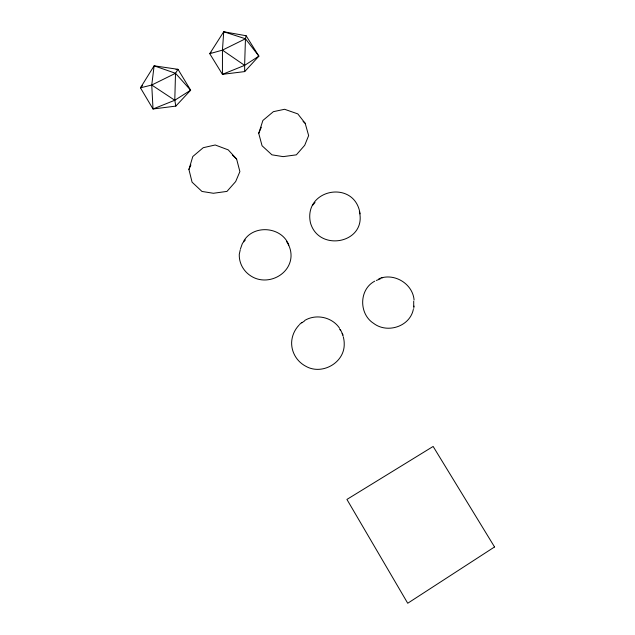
<?xml version="1.0" encoding="UTF-8"?>
<svg xmlns="http://www.w3.org/2000/svg" width="635" height="635" viewBox="0 0 635 635"><rect width="100%" height="100%" fill="white"/><g stroke="black" fill="none" stroke-linecap="round" stroke-linejoin="round"><path stroke-width="0.95" d="M246.126 35.743L245.459 38.775L222.448 50.133L222.44 74.343L244.705 71.588L258.897 56.142L246.126 35.743L223.726 31.75L209.74 53.681L222.44 74.343L244.618 65.373L258.897 56.142L245.459 38.775L223.726 31.75L222.448 50.133L244.618 65.373L244.705 71.588M175.832 106.101L174.784 100.259L175.514 73.295L178.006 69.318L154.122 65.818L140.454 87.828L153.019 108.99L175.832 106.101L190.651 90.21L178.006 69.318L176.046 69.564M244.618 65.373L245.459 38.775M413.71 306.57L413.718 301.165M174.784 100.259L151.749 85.026L154.122 65.818L175.514 73.295L190.651 90.21L174.784 100.259L153.019 108.99L151.749 85.026L175.514 73.295M413.702 308.364L414.068 306.094M240.276 249.738L239.276 254.278A25.9 24.813 4.5 0 0 252.841 277.122C268.653 285.536 290.393 274.503 291.044 256.127A25.9 24.813 4.5 0 0 286.441 241.371M188.92 169.466L192.802 156.52L203.24 147.693L215.217 144.986L228.235 149.876L236.609 159.004L239.887 171.593L235.68 181.554L226.965 191.397L213.384 193.27L201.97 191.445L192.072 182.174L188.92 169.466L190.905 164.949M258.731 133.374L262.898 120.452L273.375 111.665L284.599 109.284L297.815 113.895L305.189 123.325L308.642 135.596L304.713 145.288L296.362 154.845L283.123 156.631L271.923 154.821L262.065 145.764L258.731 133.374L261.326 127.222M413.329 309.396C409.861 326.66 387.199 333.796 373.626 323.366C358.799 313.968 358.894 289.489 374.737 281.162M360.077 213.86C355.116 179.014 303.085 188.714 310.444 222.774C318.826 252.722 367.109 243.126 359.354 211.471M240.482 248.833L242.443 243.308L245.332 239.966M243.491 241.514C253.087 224.06 281.924 226.441 288.814 245.11M299.053 325.12C294.577 329.787 291.878 335.986 291.632 342.463A26.368 25.852 21.2 0 0 305.745 366.228C321.85 375.555 344.622 362.863 344.226 344.011A26.368 25.852 21.2 0 0 343.297 336.931M312.499 205.446L315.023 202.478M211.042 52.284L209.74 53.681L222.448 50.133M142.502 85.685L140.454 87.828L151.749 85.026M299.522 324.461L301.863 322.421M301.752 322.882L304.594 320.905M304.919 320.342C316.214 313.658 331.986 317.127 339.392 327.954M376.269 280.479L380.222 278.94M378.841 278.789C393.922 272.399 412.798 283.639 414.076 300.03M381.698 277.892L382.683 277.701M303.085 121.42L305.189 123.325M232.386 155.107L236.609 159.004M340.296 329.374L343.011 334.986M339.471 328.835A26.368 25.852 21.2 0 1 340.455 330.343M342.106 333.542A26.368 25.852 21.2 0 1 343.043 336.066M494.546 546.957L407.726 603.25L346.924 499.428L433.141 446.453L494.546 546.957"/></g></svg>
